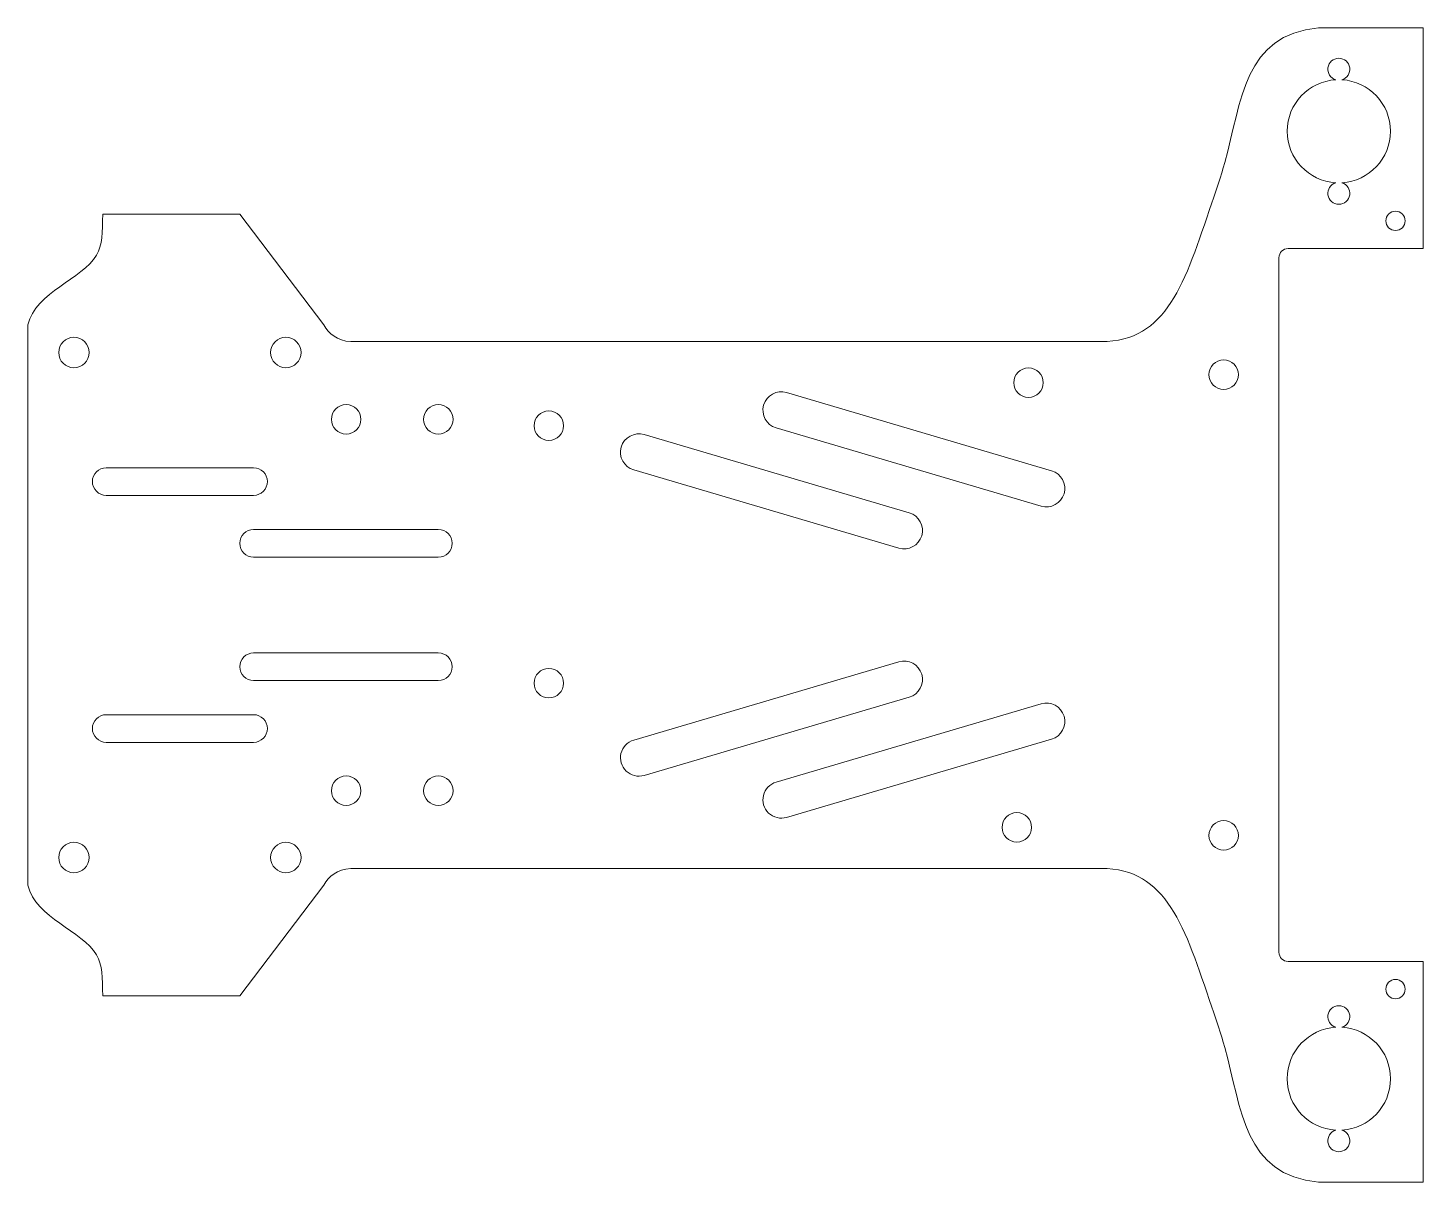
# Model space of a CAD drawing. Header units: millimetres. Extents: x -81 to 70, y -64 to 61.
import ezdxf

# ---------------------------------------------------------------- set-up
doc = ezdxf.new("R2010")
doc.units = ezdxf.units.MM

msp = doc.modelspace()

# ---------------------------------------------------------------- linework, layer by layer
at = {"color": 7, "linetype": 'Continuous', "lineweight": 15}
for p, q in [((70.32, 61.28), (58.98, 61.28)), ((70.32, 61.28), (70.32, 37.34)), ((-73, 41.05), (-58.12, 41.05)), ((-58.12, 41.05), (-48.99, 29.07)), ((55.67, 37.34), (70.32, 37.34)), ((54.67, -39.03), (54.67, 36.34)), ((-81.12, 29.05), (-81.12, -31.75)), ((35.37, 27.23), (-46.08, 27.23)), ((30, 13.22), (1.23, 21.71)), ((14.54, 8.66), (-14.23, 17.15)), ((0.09, 17.87), (28.87, 9.38)), ((-56.62, 13.55), (-72.62, 13.55)), ((-15.36, 13.31), (13.41, 4.82)), ((-72.62, 10.55), (-56.62, 10.55)), ((-36.57, 6.85), (-56.62, 6.85)), ((-56.62, 3.85), (-36.57, 3.85)), ((-36.57, -6.55), (-56.62, -6.55)), ((13.41, -7.51), (-15.36, -16)), ((-56.62, -9.55), (-36.57, -9.55)), ((-14.23, -19.84), (14.54, -11.35)), ((28.87, -12.07), (0.09, -20.56)), ((-56.62, -13.25), (-72.62, -13.25)), ((-72.62, -16.25), (-56.62, -16.25)), ((1.23, -24.4), (30, -15.91)), ((-46.08, -29.93), (35.37, -29.93)), ((-58.12, -43.75), (-48.99, -31.76)), ((70.32, -40.03), (55.67, -40.03)), ((70.32, -40.03), (70.32, -63.97)), ((-58.12, -43.75), (-73, -43.75)), ((58.98, -63.97), (70.32, -63.97))]:
    msp.add_line(p, q, dxfattribs=at)
for centre, radius in [((67.32, 40.34), 1.05), ((-76.12, 26.05), 1.65), ((-53.12, 26.05), 1.65), ((27.49, 22.78), 1.6), ((48.67, 23.65), 1.6), ((-46.57, 18.8), 1.6), ((-36.57, 18.8), 1.6), ((-24.58, 18.11), 1.6), ((-24.58, -9.83), 1.6), ((-46.57, -21.5), 1.6), ((-36.57, -21.5), 1.6), ((26.22, -25.48), 1.6), ((48.67, -26.35), 1.6), ((-76.12, -28.75), 1.65), ((-53.12, -28.75), 1.65), ((67.32, -43.03), 1.05)]:
    msp.add_circle(centre, radius, dxfattribs=at)
for centre, radius, start, end in [((61.17, 56.79), 1.19, 286.6105, 253.3895), ((61.17, 50.06), 5.6, 93.4826, 266.5174), ((61.17, 50.06), 5.6, 273.4826, 86.5174), ((61.17, 43.33), 1.19, 106.6105, 73.3895), ((55.67, 36.34), 1, 90, 180), ((0.66, 19.79), 2, 73.5621, 253.5621), ((-14.8, 15.23), 2, 73.5621, 253.5621), ((-72.62, 12.05), 1.5, 90, 270), ((-56.62, 12.05), 1.5, 270, 90), ((29.43, 11.3), 2, 253.5621, 73.5621), ((13.98, 6.74), 2, 253.5621, 73.5621), ((-56.62, 5.35), 1.5, 90, 270), ((-36.57, 5.35), 1.5, 270, 90), ((-56.62, -8.05), 1.5, 90, 270), ((-36.57, -8.05), 1.5, 270, 90), ((13.98, -9.43), 2, 286.4379, 106.4379), ((29.43, -13.99), 2, 286.4379, 106.4379), ((-72.62, -14.75), 1.5, 90, 270), ((-56.62, -14.75), 1.5, 270, 90), ((-14.8, -17.92), 2, 106.4379, 286.4379), ((0.66, -22.48), 2, 106.4379, 286.4379), ((55.67, -39.03), 1, 180, 270), ((61.17, -46.02), 1.19, 286.6105, 253.3895), ((61.17, -52.75), 5.6, 93.4826, 266.5174), ((61.17, -52.75), 5.6, 273.4826, 86.5174), ((61.17, -59.48), 1.19, 106.6105, 73.3895)]:
    msp.add_arc(centre, radius, start, end, dxfattribs=at)
for points, knots in [([(58.98, 61.28), (50.83, 60.56), (50.59, 51.65), (44.73, 34.58), (42.53, 27.23), (35.37, 27.23)], [0, 0, 0, 0, 0.380147, 0.466134, 1, 1, 1, 1]), ([(-81.12, 29.05), (-80.25, 32.66), (-73.1, 34.53), (-73, 39.06), (-73, 41.05)], [0, 0, 0, 0, 0.704595, 1, 1, 1, 1]), ([(35.37, -29.93), (42.53, -29.93), (44.73, -37.27), (50.59, -54.35), (50.83, -63.25), (58.98, -63.97)], [0, 0, 0, 0, 0.533866, 0.619853, 1, 1, 1, 1]), ([(-81.12, -31.75), (-80.25, -35.35), (-73.1, -37.22), (-73, -41.76), (-73, -43.75)], [0, 0, 0, 0, 0.704595, 1, 1, 1, 1])]:
    msp.add_open_spline(points, degree=3, knots=knots, dxfattribs=at)
for points in [[(-46.08, 27.23), (-47.58, 27.33), (-48.43, 28.07), (-48.99, 29.07)], [(-48.99, -31.76), (-48.43, -30.77), (-47.58, -30.03), (-46.08, -29.93)]]:
    msp.add_open_spline(points, degree=3, dxfattribs=at)

doc.saveas('drawing.dxf')
